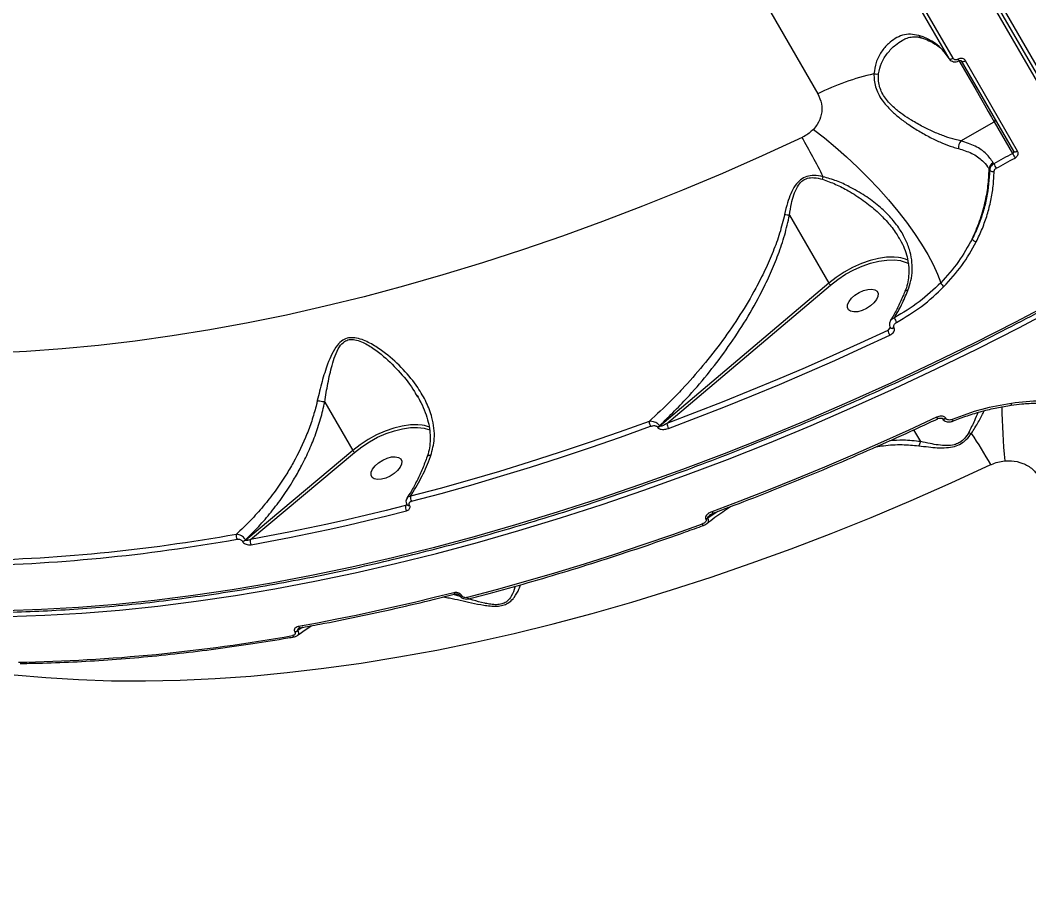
# Model space of a CAD drawing. Header units: millimetres. Extents: x -10881 to 8954, y -8695 to 5624.
# Drawn here: x 2408.6 to 2673.8, y -3115 to -2887.8 of the extents above; entities that cross this region are included whole.
import ezdxf

# ---------------------------------------------------------------- set-up
doc = ezdxf.new("R2010")
doc.units = ezdxf.units.MM
for name, color, linetype in [('DIKOM_ОБЪЕКТ', 7, 'Continuous'), ('DIKOM_РАЗМЕР_ЗОНА', 7, 'Continuous'), ('DIKOM_РАЗМЕР_ОБЪЕКТА', 7, 'Continuous')]:
    doc.layers.add(name, color=color, linetype=linetype)
doc.styles.add('style1', font='arial.ttf', dxfattribs={"width": 0.8})
doc.dimstyles.new('1-50', dxfattribs={"dimtxt": 300, "dimasz": 200, "dimexe": 100, "dimexo": 0, "dimgap": 100, "dimtad": 1, "dimtxsty": 'style1', "dimcen": 200, "dimclrd": 7, "dimclre": 7, "dimclrt": 7, "dimadec": 1, "dimazin": 2, "dimtfac": 1, "dimtmove": 0, "dimatfit": 2, "dimfxl": 0, "dimlwd": 25, "dimlwe": 18, "dimarcsym": 0})

# ---------------------------------------------------------------- blocks, each defined once
blk = doc.blocks.new('*D10')
at = {"layer": 'Defpoints', "color": 0, "transparency": 16777216}
for p in [(-7152.73, 2730.8), (7385.22, 911.28), (7385.22, -7693.77)]:
    blk.add_point(p, dxfattribs=at)
at = {"layer": 'DIKOM_РАЗМЕР_ОБЪЕКТА', "color": 7, "lineweight": 18, "transparency": 16777216}
for p, q in [((-7152.73, 2730.8), (-7152.73, -7793.77)), ((7385.22, 911.28), (7385.22, -7793.77))]:
    blk.add_line(p, q, dxfattribs=at)
at = {"layer": 'DIKOM_РАЗМЕР_ОБЪЕКТА', "color": 7, "lineweight": 25, "transparency": 16777216}
blk.add_line((-6952.73, -7693.77), (7185.22, -7693.77), dxfattribs=at)
at = {"layer": 'DIKOM_РАЗМЕР_ОБЪЕКТА', "color": 7, "transparency": 16777216}
for points in [[(-6952.73, -7660.43), (-6952.73, -7727.1), (-7152.73, -7693.77)], [(7185.22, -7660.43), (7185.22, -7727.1), (7385.22, -7693.77)]]:
    blk.add_solid(points, dxfattribs=at)
at = {"layer": 'DIKOM_РАЗМЕР_ОБЪЕКТА', "color": 7, "transparency": 16777216, "insert": (116.24, -7440.59), "char_height": 300, "attachment_point": 5, "style": 'style1'}
blk.add_mtext('14500', dxfattribs=at)
blk = doc.blocks.new('*D12')
at = {"layer": 'Defpoints', "color": 0, "transparency": 16777216}
for p in [(-9113.32, 3014.05), (8954.2, 2756.48), (8954.2, -8594.51)]:
    blk.add_point(p, dxfattribs=at)
at = {"layer": 'DIKOM_РАЗМЕР_ЗОНА', "color": 7, "lineweight": 18, "transparency": 16777216}
for p, q in [((-9113.32, 3014.05), (-9113.32, -8694.51)), ((8954.2, 2756.48), (8954.2, -8694.51))]:
    blk.add_line(p, q, dxfattribs=at)
at = {"layer": 'DIKOM_РАЗМЕР_ЗОНА', "color": 7, "lineweight": 25, "transparency": 16777216}
blk.add_line((-8913.32, -8594.51), (8754.2, -8594.51), dxfattribs=at)
at = {"layer": 'DIKOM_РАЗМЕР_ЗОНА', "color": 7, "transparency": 16777216}
for points in [[(-8913.32, -8561.18), (-8913.32, -8627.85), (-9113.32, -8594.51)], [(8754.2, -8561.18), (8754.2, -8627.85), (8954.2, -8594.51)]]:
    blk.add_solid(points, dxfattribs=at)
at = {"layer": 'DIKOM_РАЗМЕР_ЗОНА', "color": 7, "transparency": 16777216, "insert": (-79.56, -8341.34), "char_height": 300, "attachment_point": 5, "style": 'style1'}
blk.add_mtext('18000', dxfattribs=at)

msp = doc.modelspace()

# ---------------------------------------------------------------- linework, layer by layer
at = {"layer": 'DIKOM_ОБЪЕКТ', "color": 7, "linetype": 'Continuous', "lineweight": 15}
for p, q in [((2494.937, -2590.467), (2702.387, -2949.746)), ((2702.998, -2948.798), (2495.548, -2589.52)), ((2704.123, -2948.743), (2496.673, -2589.465)), ((2468.337, -2647.385), (2618.353, -2907.194)), ((2617.242, -2836.277), (2652.817, -2897.889)), ((2653.905, -2897.855), (2618.33, -2836.243)), ((2656.078, -2898.537), (2669.794, -2922.291)), ((2670.887, -2922.254), (2657.172, -2898.5)), ((2655.999, -2919.599), (2664.748, -2914.549)), ((2664.748, -2914.549), (2669.561, -2922.887)), ((2664.635, -2925.581), (2664.481, -2925.315)), ((2663.406, -2927.02), (2663.548, -2927.266)), ((2610.889, -2939.091), (2621.224, -2956.991)), ((2621.224, -2956.991), (2576.78, -2994.591)), ((2578.685, -2993.883), (2621.703, -2957.49)), ((2637.368, -2968.576), (2636.75, -2969.423)), ((2638.413, -2968.741), (2638.372, -2968.672)), ((2512.878, -2986.614), (2513.087, -2986.99)), ((2488.666, -2988.261), (2496.021, -3000.999)), ((2576.169, -2994.827), (2576.221, -2994.917)), ((2576.78, -2994.591), (2576.728, -2994.501)), ((2651.05, -2992.545), (2651.077, -2992.591)), ((2652.061, -2992.61), (2652.023, -2992.545)), ((2653.97, -2993.255), (2653.967, -2993.256)), ((2645.414, -2998.676), (2643.615, -2995.56)), ((2496.021, -3000.999), (2467.88, -3024.568)), ((2469.161, -3024.396), (2496.497, -3001.5)), ((2510.234, -3015.121), (2509.949, -3015.509)), ((2510.276, -3015.249), (2510.29, -3015.273)), ((2510.29, -3015.273), (2510.302, -3015.293)), ((2510.971, -3015.403), (2510.957, -3015.379)), ((2589.415, -3018.747), (2591.006, -3017.419)), ((2589.467, -3018.837), (2589.415, -3018.747)), ((2592.024, -3017.037), (2589.467, -3018.837)), ((2590.851, -3017.477), (2590.846, -3017.479)), ((2588.862, -3019.066), (2588.914, -3019.157)), ((2467.023, -3024.883), (2467.068, -3024.96)), ((2467.88, -3024.568), (2467.836, -3024.492)), ((2524.287, -3039.39), (2522.523, -3038.88)), ((2524.005, -3039.027), (2524.02, -3039.052)), ((2524.7, -3039.182), (2524.686, -3039.157)), ((2481.596, -3048.322), (2482.457, -3047.601)), ((2482.928, -3047.514), (2481.64, -3048.399)), ((2480.783, -3048.714), (2480.828, -3048.791)), ((2481.64, -3048.399), (2481.596, -3048.322))]:
    msp.add_line(p, q, dxfattribs=at)
at = {"layer": 'DIKOM_ОБЪЕКТ', "color": 7, "linetype": 'Continuous', "lineweight": 15, "flags": 128}
for points in [[(2652.817, -2897.889), (2652.882, -2897.965), (2652.976, -2898.019), (2653.096, -2898.051), (2653.237, -2898.059), (2653.395, -2898.042), (2653.563, -2898.001), (2653.735, -2897.938), (2653.905, -2897.855)], [(2655.474, -2898.484), (2656.305, -2899.924), (2657.533, -2902.05), (2658.764, -2904.183), (2659.971, -2906.273), (2661.126, -2908.274), (2662.204, -2910.142), (2663.182, -2911.835), (2664.036, -2913.315), (2664.748, -2914.549)], [(2656.078, -2898.537), (2656.143, -2898.613), (2656.238, -2898.667), (2656.358, -2898.699), (2656.5, -2898.706), (2656.659, -2898.689), (2656.827, -2898.648), (2657, -2898.584), (2657.172, -2898.5)], [(2617.181, -2916.569), (2620.089, -2918.794), (2623.018, -2921.201), (2625.937, -2923.766), (2628.818, -2926.464), (2631.632, -2929.269), (2634.352, -2932.152), (2636.951, -2935.086), (2639.403, -2938.042), (2641.684, -2940.989), (2643.772, -2943.9), (2645.646, -2946.745), (2647.286, -2949.496), (2648.678, -2952.126), (2649.808, -2954.61), (2650.664, -2956.922)], [(2614.203, -2918.696), (2603.741, -2923.51), (2593.248, -2928.134), (2582.734, -2932.565), (2572.209, -2936.798), (2561.683, -2940.828), (2551.165, -2944.653), (2540.665, -2948.268), (2530.193, -2951.67), (2519.759, -2954.857), (2509.372, -2957.825), (2499.043, -2960.571), (2488.78, -2963.093), (2478.593, -2965.389), (2468.492, -2967.456), (2458.486, -2969.292), (2448.584, -2970.896), (2438.796, -2972.266), (2429.131, -2973.402), (2419.597, -2974.301), (2410.204, -2974.963), (2400.961, -2975.388)], [(2669.561, -2922.887), (2668.946, -2923.226), (2668.331, -2923.564), (2667.716, -2923.902), (2667.1, -2924.239), (2666.484, -2924.575), (2665.868, -2924.911), (2665.252, -2925.247), (2664.635, -2925.581)], [(2669.794, -2922.291), (2669.859, -2922.367), (2669.953, -2922.421), (2670.074, -2922.453), (2670.216, -2922.46), (2670.374, -2922.443), (2670.543, -2922.401), (2670.716, -2922.338), (2670.887, -2922.254)], [(2665.276, -2926.795), (2665.894, -2926.459), (2666.512, -2926.123), (2667.13, -2925.787), (2667.747, -2925.449), (2668.364, -2925.111), (2668.981, -2924.773), (2669.598, -2924.434), (2670.214, -2924.095)], [(2639.597, -2950.276), (2638.431, -2950.166), (2636.451, -2950.21), (2634.319, -2950.514), (2632.083, -2951.07), (2629.798, -2951.866), (2627.516, -2952.882), (2625.292, -2954.094), (2623.178, -2955.475), (2621.224, -2956.991)], [(2621.703, -2957.49), (2623.597, -2956.02), (2625.647, -2954.681), (2627.804, -2953.505), (2630.017, -2952.52), (2632.233, -2951.748), (2634.401, -2951.209), (2636.469, -2950.915), (2638.388, -2950.872), (2640.114, -2951.082), (2640.306, -2951.125)], [(2640.306, -2951.125), (2641.604, -2951.54), (2642.281, -2951.877)], [(2633.125, -2962.192), (2632.218, -2962.999), (2631.145, -2963.691), (2629.994, -2964.212), (2628.857, -2964.519), (2627.826, -2964.589), (2626.986, -2964.414), (2626.404, -2964.01), (2626.127, -2963.409), (2626.179, -2962.659), (2626.553, -2961.822), (2627.221, -2960.966), (2628.129, -2960.159), (2629.202, -2959.467), (2630.353, -2958.946), (2631.49, -2958.639), (2632.521, -2958.57), (2633.361, -2958.744), (2633.943, -2959.148), (2634.219, -2959.75), (2634.168, -2960.499), (2633.793, -2961.336), (2633.125, -2962.192)], [(2641.286, -2959.167), (2641.284, -2959.172), (2641.278, -2959.186)], [(2681.091, -2961.586), (2670.329, -2967.256), (2659.505, -2972.754), (2648.626, -2978.073), (2637.702, -2983.211), (2626.742, -2988.162), (2615.756, -2992.923), (2604.752, -2997.489), (2593.74, -3001.857), (2582.729, -3006.023), (2571.728, -3009.982), (2560.748, -3013.734), (2549.796, -3017.272), (2538.883, -3020.596), (2528.016, -3023.702), (2517.207, -3026.588), (2506.463, -3029.25), (2495.793, -3031.688), (2485.208, -3033.898), (2474.714, -3035.879), (2464.323, -3037.629), (2454.041, -3039.147), (2443.878, -3040.431), (2433.843, -3041.481), (2423.943, -3042.296), (2414.188, -3042.874), (2404.585, -3043.216)], [(2405.442, -3044.7), (2415.045, -3044.359), (2424.801, -3043.78), (2434.7, -3042.966), (2444.736, -3041.916), (2454.898, -3040.632), (2465.18, -3039.114), (2475.572, -3037.363), (2486.065, -3035.382), (2496.65, -3033.172), (2507.32, -3030.735), (2518.064, -3028.072), (2528.874, -3025.187), (2539.74, -3022.081), (2550.653, -3018.757), (2561.605, -3015.218), (2572.586, -3011.467), (2583.586, -3007.507), (2594.597, -3003.342), (2605.609, -2998.974), (2616.613, -2994.408), (2627.599, -2989.647), (2638.559, -2984.696), (2649.483, -2979.558), (2660.362, -2974.238), (2671.187, -2968.741), (2681.948, -2963.071)], [(2636.75, -2969.423), (2629.526, -2972.775), (2622.287, -2976.045), (2615.035, -2979.233), (2607.774, -2982.336), (2600.505, -2985.353), (2593.233, -2988.285), (2585.959, -2991.128), (2578.685, -2993.883)], [(2579.09, -2995.205), (2586.38, -2992.443), (2593.672, -2989.593), (2600.962, -2986.655), (2608.247, -2983.63), (2615.526, -2980.519), (2622.795, -2977.324), (2630.051, -2974.046), (2637.293, -2970.686)], [(2637.389, -2968.655), (2637.491, -2968.755), (2637.657, -2968.813), (2637.871, -2968.818), (2638.116, -2968.77), (2638.372, -2968.672)], [(2637.424, -2968.714), (2637.426, -2968.719), (2637.531, -2968.825), (2637.698, -2968.883), (2637.912, -2968.888), (2638.157, -2968.839), (2638.413, -2968.741)], [(2649.605, -2992.268), (2642.248, -2995.68), (2634.875, -2999.007), (2627.49, -3002.248), (2620.094, -3005.402), (2612.692, -3008.467), (2605.286, -3011.443), (2597.878, -3014.328), (2590.472, -3017.122)], [(2514.273, -2994.346), (2513.155, -2994.243), (2511.187, -2994.285), (2509.066, -2994.584), (2506.843, -2995.133), (2504.569, -2995.92), (2502.297, -2996.926), (2500.081, -2998.127), (2497.973, -2999.495), (2496.021, -3000.999)], [(2573.98, -2993.361), (2566.079, -2996.206), (2558.189, -2998.943), (2550.311, -3001.572), (2542.449, -3004.09), (2534.607, -3006.497), (2526.789, -3008.791), (2518.997, -3010.973), (2511.235, -3013.04)], [(2511.493, -3014.364), (2519.272, -3012.292), (2527.081, -3010.106), (2534.917, -3007.806), (2542.776, -3005.394), (2550.655, -3002.87), (2558.551, -3000.236), (2566.459, -2997.493), (2574.377, -2994.641)], [(2516.231, -2994.838), (2514.925, -2994.46), (2514.273, -2994.346)], [(2651.039, -2992.526), (2651.14, -2992.627), (2651.306, -2992.686), (2651.521, -2992.692), (2651.767, -2992.643), (2652.023, -2992.545)], [(2651.077, -2992.592), (2651.178, -2992.692), (2651.344, -2992.751), (2651.558, -2992.756), (2651.804, -2992.708), (2652.061, -2992.61)], [(2496.497, -3001.5), (2498.39, -3000.042), (2500.434, -2998.715), (2502.583, -2997.55), (2504.786, -2996.575), (2506.991, -2995.812), (2509.147, -2995.28), (2511.203, -2994.99), (2513.112, -2994.949), (2514.828, -2995.159), (2515.071, -2995.213)], [(2515.071, -2995.213), (2516.312, -2995.614), (2516.354, -2995.631)], [(2507.841, -3006.269), (2506.934, -3007.076), (2505.861, -3007.768), (2504.709, -3008.288), (2503.572, -3008.596), (2502.542, -3008.665), (2501.702, -3008.49), (2501.12, -3008.086), (2500.843, -3007.485), (2500.894, -3006.736), (2501.269, -3005.899), (2501.937, -3005.042), (2502.844, -3004.235), (2503.917, -3003.543), (2505.069, -3003.023), (2506.206, -3002.715), (2507.236, -3002.646), (2508.076, -3002.821), (2508.658, -3003.225), (2508.935, -3003.826), (2508.884, -3004.575), (2508.509, -3005.412), (2507.841, -3006.269)], [(2406.955, -3059.975), (2415.326, -3060.74), (2423.888, -3061.267), (2432.632, -3061.557), (2441.552, -3061.608), (2450.637, -3061.422), (2459.881, -3060.997), (2469.274, -3060.335), (2478.807, -3059.435), (2488.473, -3058.3), (2498.261, -3056.93), (2508.162, -3055.326), (2518.168, -3053.49), (2528.269, -3051.423), (2538.456, -3049.127), (2548.719, -3046.605), (2559.049, -3043.859), (2569.436, -3040.891), (2579.87, -3037.704), (2590.342, -3034.302), (2600.841, -3030.686), (2611.359, -3026.862), (2621.886, -3022.831), (2632.411, -3018.599), (2642.925, -3014.168), (2653.418, -3009.544), (2663.88, -3004.729)], [(2509.949, -3015.509), (2504.786, -3016.803), (2499.639, -3018.045), (2494.51, -3019.235), (2489.4, -3020.372), (2484.308, -3021.457), (2479.237, -3022.49), (2474.188, -3023.469), (2469.161, -3024.396)], [(2469.304, -3025.79), (2474.343, -3024.862), (2479.404, -3023.88), (2484.487, -3022.845), (2489.591, -3021.757), (2494.714, -3020.617), (2499.855, -3019.424), (2505.014, -3018.179), (2510.189, -3016.882)], [(2590.846, -3017.479), (2590.84, -3017.481), (2590.783, -3017.476), (2590.714, -3017.436), (2590.638, -3017.361), (2590.556, -3017.255), (2590.472, -3017.122)], [(2587.911, -3020.368), (2580.131, -3023.156), (2572.36, -3025.84), (2564.601, -3028.419), (2556.859, -3030.891), (2549.137, -3033.255), (2541.437, -3035.51), (2533.763, -3037.656), (2526.118, -3039.691)], [(2588.29, -3020.723), (2588.271, -3020.728), (2588.213, -3020.717), (2588.145, -3020.673), (2588.07, -3020.599), (2587.992, -3020.495), (2587.911, -3020.368)], [(2522.619, -3038.409), (2517.444, -3039.706), (2512.285, -3040.951), (2507.144, -3042.144), (2502.021, -3043.284), (2496.917, -3044.372), (2491.834, -3045.407), (2486.773, -3046.389), (2481.734, -3047.317)], [(2526.552, -3040.03), (2526.537, -3040.033), (2526.458, -3040.028), (2526.374, -3039.99), (2526.287, -3039.919), (2526.2, -3039.818), (2526.118, -3039.691)]]:
    msp.add_lwpolyline(points, dxfattribs=at)
at = {"layer": 'DIKOM_ОБЪЕКТ', "color": 7, "linetype": 'Continuous', "lineweight": 15}
for centre, radius, start, end in [((2641.529, -2904.56), 13.12, 32.06427, 75.13688), ((2646.05, -2891.252), 1.314, 208.45684, 251.6991), ((2657.471, -2896.981), 2.526, 206.63446, 217.65974), ((2648.176, -2967.772), 67.521, 102.88547, 116.21105), ((2633.66, -2899.066), 2.935, 259.37116, 282.84216), ((2664.539, -2914.124), 0.473, 296.20231, 20.53403), ((2416.816, -3032.175), 227.683, 26.94679, 29.895), ((2657.84, -2921.333), 2.528, 136.70716, 186.18714), ((2689.994, -2912.618), 22.868, 206.68503, 210.12397), ((2665.459, -2927.123), 2.056, 118.40703, 177.14034), ((2679.929, -2918.279), 16.948, 205.52451, 210.16572), ((2664.473, -2926.35), 1.302, 224.69929, 281.12931), ((2586.664, -2920.316), 34.233, 344.09936, 345.30864), ((2611.493, -2929.787), 9.324, 258.37703, 266.2858), ((2660.504, -2944.31), 1.894, 214.80729, 254.89802), ((2638.513, -2958.538), 8.333, 65.06348, 82.52323), ((2622.431, -2956.311), 1.385, 209.37654, 238.28775), ((2653.073, -2955.691), 2.706, 207.06698, 235.29583), ((2641.899, -2959.683), 0.801, 78.176, 139.84151), ((2643.008, -2964.599), 4.771, 198.62995, 214.68288), ((2642.012, -2967.91), 5.475, 196.03793, 210.46614), ((2843.452, -2987.152), 176.723, 180.746, 185.38291), ((2668.371, -2988.833), 0.915, 342.74719, 13.75203), ((2650.247, -2992.066), 0.673, 197.49975, 240.60495), ((2576.94, -2993.145), 2.969, 184.17681, 210.27079), ((2575.507, -2993.049), 1.897, 290.40409, 310.04598), ((2575.559, -2993.139), 1.897, 290.40409, 310.04598), ((2581.613, -2993.71), 2.933, 183.37637, 210.63561), ((2654.57, -2992.59), 0.898, 196.72412, 227.87481), ((2659.223, -2993.778), 2.769, 244.5607, 260.35454), ((2552.404, -3068.453), 128.404, 29.75365, 34.07693), ((2497.25, -3000.307), 1.41, 209.37345, 237.75755), ((2513.3, -3013.325), 2.084, 172.15454, 209.91237), ((2511.917, -3015.872), 2.002, 169.54049, 210.30003), ((2510.707, -3014.837), 0.596, 223.72982, 294.75902), ((2510.72, -3014.844), 0.613, 227.0354, 294.1767), ((2588.203, -3017.286), 1.898, 290.3249, 309.6936), ((2588.255, -3017.377), 1.898, 290.3249, 309.6936), ((2385.661, -2576.449), 453.628, 270.98716, 280.12976), ((2467.127, -3023.491), 1.752, 163.90324, 209.39148), ((2385.641, -2576.807), 454.631, 270.98716, 280.12976), ((2466.668, -3023.109), 1.809, 281.31011, 310.17765), ((2466.713, -3023.186), 1.809, 281.31011, 310.17765), ((2470.801, -3024.932), 1.726, 161.88682, 209.80935), ((2523.1, -3038.239), 0.511, 199.51567, 264.88659), ((2524.437, -3038.621), 0.591, 222.70713, 294.93726), ((2524.451, -3038.64), 0.597, 223.8431, 294.73921), ((2482.219, -3047.13), 0.52, 201.12826, 267.47776), ((2400.265, -2602.134), 454.631, 270.98716, 280.12976), ((2480.715, -3049.484), 0.527, 201.67441, 267.16019), ((2480.428, -3046.94), 1.809, 281.31011, 310.17765), ((2480.473, -3047.017), 1.809, 281.31011, 310.17765)]:
    msp.add_arc(centre, radius, start, end, dxfattribs=at)
for points, knots in [([(2644.894, -2891.879), (2644.16, -2891.717), (2642.689, -2891.394), (2640.605, -2891.737), (2638.654, -2892.598), (2636.745, -2894.05), (2634.987, -2896.137), (2633.535, -2898.813), (2633.254, -2900.929), (2633.118, -2901.951)], [0, 0, 0, 0, 0.1316586, 0.2634888, 0.3951402, 0.5268756, 0.688298, 0.8495356, 1, 1, 1, 1]), ([(2634.312, -2901.928), (2634.525, -2900.97), (2634.97, -2898.972), (2636.653, -2896.451), (2638.528, -2894.442), (2639.928, -2893.547), (2640.531, -2893.161)], [0, 0, 0, 0, 0.2469047, 0.5153077, 0.7910871, 1, 1, 1, 1]), ([(2640.496, -2893.196), (2640.842, -2893.002), (2641.627, -2892.562), (2642.877, -2892.235), (2644.189, -2892.199), (2645.108, -2892.306), (2645.59, -2892.495), (2645.645, -2892.516)], [0, 0, 0, 0, 0.2116211, 0.4805422, 0.7474579, 0.9712406, 1, 1, 1, 1]), ([(2645.642, -2892.502), (2645.983, -2892.615), (2646.98, -2892.947), (2648.457, -2893.627), (2649.987, -2894.588), (2651.275, -2895.712), (2652.125, -2896.736), (2652.528, -2897.398), (2652.647, -2897.595)], [0, 0, 0, 0, 0.1033916, 0.3019146, 0.5017436, 0.7047589, 0.9124738, 1, 1, 1, 1]), ([(2652.833, -2897.878), (2652.936, -2898.036), (2653.158, -2898.378), (2653.729, -2898.701), (2654.408, -2898.827), (2655.028, -2898.758), (2655.346, -2898.564), (2655.456, -2898.497)], [0, 0, 0, 0, 0.1884982, 0.4094854, 0.636433, 0.8744088, 1, 1, 1, 1]), ([(2655.212, -2898.114), (2655.109, -2898.16), (2654.902, -2898.252), (2654.565, -2898.269), (2654.257, -2898.19), (2654.031, -2898.039), (2653.941, -2897.907), (2653.905, -2897.855)], [0, 0, 0, 0, 0.2151387, 0.4301737, 0.6449794, 0.8594762, 1, 1, 1, 1]), ([(2657.172, -2898.5), (2657.118, -2898.422), (2656.983, -2898.224), (2656.644, -2897.998), (2656.183, -2897.88), (2655.678, -2897.906), (2655.368, -2898.044), (2655.212, -2898.114)], [0, 0, 0, 0, 0.14062014, 0.3550994, 0.56986808, 0.78488261, 1, 1, 1, 1]), ([(2655.473, -2898.526), (2655.481, -2898.521), (2655.535, -2898.486), (2655.654, -2898.448), (2655.809, -2898.427), (2655.942, -2898.445), (2656.034, -2898.487), (2656.068, -2898.516), (2656.074, -2898.534), (2656.075, -2898.538)], [0, 0, 0, 0, 0.0253311, 0.1804944, 0.3335226, 0.4978807, 0.6811404, 0.9128201, 1, 1, 1, 1]), ([(2633.118, -2901.951), (2633.121, -2902.494), (2633.125, -2903.592), (2633.484, -2905.33), (2634.17, -2907.104), (2635.469, -2909.291), (2637.439, -2911.501), (2639.906, -2913.615), (2642.453, -2915.47), (2645.295, -2917.258), (2648.287, -2918.888), (2651.173, -2920.228), (2653.52, -2921.12), (2654.83, -2921.473), (2655.326, -2921.606)], [0, 0, 0, 0, 0.0603688, 0.1220455, 0.1825855, 0.245203, 0.3548646, 0.4358129, 0.5191047, 0.6213418, 0.7266004, 0.8297211, 0.9355795, 1, 1, 1, 1]), ([(2655.999, -2919.599), (2655.5, -2919.493), (2654.198, -2919.217), (2651.85, -2918.469), (2648.999, -2917.332), (2646.003, -2915.904), (2643.213, -2914.349), (2640.672, -2912.686), (2638.257, -2910.805), (2636.368, -2908.827), (2635.172, -2906.889), (2634.737, -2905.791), (2634.421, -2904.658), (2634.224, -2903.486), (2634.282, -2902.452), (2634.312, -2901.928)], [0, 0, 0, 0, 0.0653899, 0.1703679, 0.2779426, 0.3818114, 0.4884116, 0.5695635, 0.6527955, 0.7604191, 0.8151631, 0.8718852, 0.8800454, 0.9391998, 1, 1, 1, 1]), ([(2618.353, -2907.194), (2618.743, -2908.063), (2619.515, -2909.784), (2619.411, -2912.637), (2618.532, -2914.963), (2617.536, -2916.147), (2617.181, -2916.569)], [0, 0, 0, 0, 0.2885643, 0.5716288, 0.8470383, 1, 1, 1, 1]), ([(2617.181, -2916.569), (2616.433, -2917.235), (2615.607, -2917.97), (2614.507, -2918.549), (2614.307, -2918.646), (2614.203, -2918.696)], [0, 0, 0, 0, 0.82175691, 0.90786643, 1, 1, 1, 1]), ([(2664.481, -2925.315), (2663.916, -2924.511), (2662.723, -2922.813), (2659.897, -2920.833), (2657.311, -2920.015), (2655.999, -2919.599)], [0, 0, 0, 0, 0.3069734, 0.648469, 1, 1, 1, 1]), ([(2655.326, -2921.606), (2656.545, -2921.981), (2659.018, -2922.742), (2661.453, -2924.487), (2662.791, -2926.013), (2663.276, -2926.808), (2663.406, -2927.02)], [0, 0, 0, 0, 0.3414972, 0.6929958, 0.9180121, 1, 1, 1, 1]), ([(2669.794, -2922.291), (2669.813, -2922.335), (2669.851, -2922.423), (2669.839, -2922.574), (2669.774, -2922.715), (2669.674, -2922.823), (2669.593, -2922.869), (2669.561, -2922.887)], [0, 0, 0, 0, 0.2139775, 0.4281717, 0.6427849, 0.8579017, 1, 1, 1, 1]), ([(2670.214, -2924.095), (2670.308, -2924.035), (2670.545, -2923.887), (2670.838, -2923.549), (2671.026, -2923.112), (2671.06, -2922.653), (2670.945, -2922.387), (2670.887, -2922.254)], [0, 0, 0, 0, 0.1418471, 0.3567284, 0.5713333, 0.7857186, 1, 1, 1, 1]), ([(2664.635, -2925.581), (2664.584, -2925.612), (2664.339, -2925.756), (2663.963, -2926.102), (2663.62, -2926.664), (2663.572, -2927.065), (2663.548, -2927.266)], [0, 0, 0, 0, 0.0818929, 0.3880463, 0.6939649, 1, 1, 1, 1]), ([(2658.949, -2945.391), (2659.637, -2943.841), (2661.023, -2940.722), (2662.353, -2936.042), (2663.204, -2931.452), (2663.338, -2928.502), (2663.406, -2927.02)], [0, 0, 0, 0, 0.2598499, 0.5228404, 0.7602266, 1, 1, 1, 1]), ([(2663.548, -2927.266), (2663.381, -2929.699), (2663.129, -2933.381), (2661.858, -2938.271), (2660.61, -2941.904), (2659.497, -2944.241), (2658.949, -2945.391)], [0, 0, 0, 0, 0.3951692, 0.5979227, 0.8021689, 1, 1, 1, 1]), ([(2660.01, -2946.138), (2660.57, -2944.964), (2661.688, -2942.619), (2662.957, -2938.98), (2663.913, -2935.26), (2664.547, -2931.46), (2664.665, -2928.908), (2664.725, -2927.628)], [0, 0, 0, 0, 0.1978344, 0.3948167, 0.593168, 0.7958375, 1, 1, 1, 1]), ([(2664.725, -2927.628), (2664.737, -2927.528), (2664.763, -2927.329), (2664.937, -2927.051), (2665.127, -2926.881), (2665.25, -2926.81), (2665.276, -2926.795)], [0, 0, 0, 0, 0.3056925, 0.6116133, 0.9180226, 1, 1, 1, 1]), ([(2619.779, -2928.998), (2618.956, -2928.85), (2617.523, -2928.593), (2615.429, -2928.859), (2613.679, -2929.77), (2612.264, -2931.387), (2611.193, -2933.478), (2610.288, -2936.033), (2609.854, -2937.892), (2609.614, -2938.92)], [0, 0, 0, 0, 0.1491214, 0.259638, 0.3716709, 0.4987894, 0.6508245, 0.8069667, 1, 1, 1, 1]), ([(2610.889, -2939.091), (2611.046, -2938.079), (2611.324, -2936.284), (2611.987, -2933.779), (2612.815, -2931.745), (2613.952, -2930.253), (2614.992, -2929.633), (2616.045, -2929.287), (2617.535, -2929.17), (2618.832, -2929.501), (2619.588, -2929.695)], [0, 0, 0, 0, 0.2010652, 0.3566018, 0.5148984, 0.6384673, 0.7217527, 0.7449361, 0.8512565, 1, 1, 1, 1]), ([(2619.588, -2929.695), (2620.748, -2930.107), (2623.086, -2930.938), (2626.664, -2932.834), (2630.362, -2935.195), (2633.814, -2937.959), (2636.711, -2940.904), (2638.657, -2943.301), (2639.512, -2944.843), (2639.759, -2945.287)], [0, 0, 0, 0, 0.1397531, 0.2817908, 0.4578681, 0.6372717, 0.7865157, 0.9385101, 1, 1, 1, 1]), ([(2642.063, -2958.899), (2642.356, -2958.044), (2642.951, -2956.31), (2643.253, -2953.602), (2643.117, -2950.851), (2642.486, -2948.029), (2641.344, -2945.186), (2639.618, -2942.276), (2637.321, -2939.427), (2634.346, -2936.593), (2630.777, -2933.929), (2627, -2931.747), (2623.319, -2930.036), (2620.964, -2929.346), (2619.779, -2928.998)], [0, 0, 0, 0, 0.0667256, 0.1352494, 0.2049105, 0.276176, 0.3547312, 0.4350094, 0.5258167, 0.6185684, 0.724745, 0.8332655, 0.9160271, 1, 1, 1, 1]), ([(2609.614, -2938.92), (2609.211, -2940.561), (2608.4, -2943.863), (2606.606, -2948.755), (2604.489, -2953.602), (2601.634, -2959.198), (2597.942, -2965.429), (2593.291, -2972.206), (2588.205, -2978.725), (2583.632, -2983.905), (2578.907, -2988.823), (2575.938, -2991.557), (2573.98, -2993.361)], [0, 0, 0, 0, 0.077204, 0.1552632, 0.2352624, 0.3156957, 0.4381019, 0.5613734, 0.6869532, 0.8131986, 0.8767617, 1, 1, 1, 1]), ([(2576.728, -2994.501), (2579.384, -2991.898), (2583.965, -2987.407), (2589.924, -2980.346), (2594.924, -2973.706), (2599.555, -2966.663), (2603.206, -2960.163), (2605.97, -2954.409), (2607.997, -2949.456), (2609.739, -2944.349), (2610.506, -2940.843), (2610.889, -2939.091)], [0, 0, 0, 0, 0.1721625, 0.2969452, 0.4217212, 0.5495767, 0.6773929, 0.7569487, 0.8364853, 0.9182743, 1, 1, 1, 1]), ([(2639.79, -2945.276), (2639.861, -2945.387), (2640.391, -2946.207), (2641.099, -2947.813), (2641.861, -2950.05), (2642.256, -2952.289), (2642.338, -2954.495), (2642.058, -2956.641), (2641.692, -2958.207), (2641.321, -2959.026), (2641.252, -2959.177)], [0, 0, 0, 0, 0.0263452, 0.194959, 0.3581201, 0.5164995, 0.6713009, 0.8209515, 0.9668927, 1, 1, 1, 1]), ([(2658.949, -2945.391), (2657.821, -2947.42), (2655.54, -2951.526), (2652.301, -2955.109), (2650.664, -2956.922)], [0, 0, 0, 0, 0.4941653, 1, 1, 1, 1]), ([(2651.532, -2957.915), (2653.171, -2956.108), (2656.486, -2952.452), (2658.826, -2948.259), (2660.01, -2946.138)], [0, 0, 0, 0, 0.4941711, 1, 1, 1, 1]), ([(2264.811, -3008.534), (2265.307, -3008.907), (2267.488, -3010.545), (2271.603, -3013.261), (2277.158, -3016.674), (2282.97, -3019.881), (2289.013, -3022.897), (2295.289, -3025.715), (2301.789, -3028.335), (2308.511, -3030.754), (2315.449, -3032.97), (2322.597, -3034.981), (2329.951, -3036.787), (2337.503, -3038.385), (2345.25, -3039.774), (2353.184, -3040.954), (2361.3, -3041.923), (2369.592, -3042.682), (2378.053, -3043.228), (2386.677, -3043.563), (2395.458, -3043.685), (2404.388, -3043.596), (2413.462, -3043.294), (2422.671, -3042.78), (2432.01, -3042.055), (2441.472, -3041.119), (2451.048, -3039.972), (2460.733, -3038.617), (2470.518, -3037.054), (2480.397, -3035.283), (2490.362, -3033.307), (2500.406, -3031.127), (2510.52, -3028.745), (2520.698, -3026.162), (2530.932, -3023.38), (2541.214, -3020.402), (2551.536, -3017.229), (2561.891, -3013.865), (2572.27, -3010.311), (2582.667, -3006.571), (2593.074, -3002.647), (2603.481, -2998.542), (2613.883, -2994.259), (2624.27, -2989.801), (2634.635, -2985.173), (2644.971, -2980.377), (2655.269, -2975.416), (2665.522, -2970.295), (2675.723, -2965.018), (2685.861, -2959.587), (2694.83, -2954.627), (2700.396, -2951.443), (2702.631, -2950.165)], [0, 0, 0, 0, 0.0060077, 0.0263958, 0.0467899, 0.0671898, 0.087595, 0.1080051, 0.1284196, 0.1488379, 0.1692595, 0.1896838, 0.2101103, 0.2305385, 0.2509682, 0.2713988, 0.2918301, 0.3122618, 0.3326937, 0.3531256, 0.3735573, 0.3939887, 0.4144197, 0.4348503, 0.4552804, 0.47571, 0.496139, 0.5165675, 0.5369955, 0.5574228, 0.5778497, 0.598276, 0.6187018, 0.6391271, 0.659552, 0.6799764, 0.7004004, 0.720824, 0.7412473, 0.7616702, 0.7820928, 0.8025151, 0.8229372, 0.843359, 0.8637806, 0.8842021, 0.9046234, 0.9250445, 0.9454656, 0.9658866, 0.9863075, 1, 1, 1, 1]), ([(2650.664, -2956.922), (2648.85, -2958.645), (2645.179, -2962.134), (2640.736, -2964.782), (2638.487, -2966.123)], [0, 0, 0, 0, 0.4938176, 1, 1, 1, 1]), ([(2641.233, -2959.14), (2641.064, -2959.585), (2640.482, -2961.113), (2639.303, -2963.534), (2638.204, -2965.646), (2637.539, -2966.66), (2637.449, -2966.796)], [0, 0, 0, 0, 0.1597073, 0.5495043, 0.9395793, 1, 1, 1, 1]), ([(2638.487, -2966.123), (2639.139, -2964.993), (2640.449, -2962.721), (2641.523, -2960.178), (2642.063, -2958.899)], [0, 0, 0, 0, 0.4974093, 1, 1, 1, 1]), ([(2639.085, -2967.314), (2641.329, -2965.979), (2645.872, -2963.278), (2649.63, -2959.717), (2651.532, -2957.915)], [0, 0, 0, 0, 0.4938716, 1, 1, 1, 1]), ([(2637.506, -2966.854), (2637.421, -2966.986), (2637.221, -2967.296), (2637.15, -2967.863), (2637.211, -2968.359), (2637.368, -2968.581), (2637.41, -2968.641)], [0, 0, 0, 0, 0.2459258, 0.5760495, 0.8862624, 1, 1, 1, 1]), ([(2638.487, -2966.123), (2638.264, -2966.212), (2637.846, -2966.379), (2637.612, -2966.69), (2637.502, -2966.836)], [0, 0, 0, 0, 0.53296047, 1, 1, 1, 1]), ([(2638.372, -2968.672), (2638.35, -2968.623), (2638.291, -2968.498), (2638.288, -2968.249), (2638.403, -2967.924), (2638.67, -2967.581), (2638.945, -2967.403), (2639.085, -2967.314)], [0, 0, 0, 0, 0.1010885, 0.2613491, 0.4607039, 0.7265488, 1, 1, 1, 1]), ([(2637.316, -2968.82), (2637.251, -2968.907), (2637.082, -2969.132), (2636.877, -2969.312), (2636.75, -2969.423)], [0, 0, 0, 0, 0.3854749, 1, 1, 1, 1]), ([(2637.293, -2970.686), (2637.512, -2970.563), (2637.927, -2970.329), (2638.337, -2969.852), (2638.525, -2969.4), (2638.54, -2969.024), (2638.451, -2968.827), (2638.413, -2968.741)], [0, 0, 0, 0, 0.279175, 0.5294196, 0.7216381, 0.8794287, 1, 1, 1, 1]), ([(2637.409, -2968.66), (2637.408, -2968.657), (2637.407, -2968.645), (2637.402, -2968.687), (2637.372, -2968.754), (2637.331, -2968.805), (2637.318, -2968.822)], [0, 0, 0, 0, 0.0755025, 0.4432547, 0.816613, 1, 1, 1, 1]), ([(2516.594, -3002.327), (2516.982, -3000.873), (2517.612, -2998.513), (2517.459, -2995.137), (2516.844, -2991.902), (2515.469, -2988.277), (2512.985, -2983.993), (2509.42, -2979.596), (2505.453, -2975.967), (2501.746, -2973.378), (2499.002, -2971.952), (2496.648, -2971.314), (2494.885, -2971.325), (2493.255, -2971.977), (2491.766, -2973.441), (2490.503, -2975.623), (2489.183, -2978.813), (2487.901, -2982.883), (2487.117, -2986.218), (2486.721, -2987.901)], [0, 0, 0, 0, 0.0742575, 0.1205067, 0.1678162, 0.2375794, 0.3094454, 0.4056706, 0.5047063, 0.5602499, 0.6168552, 0.6484773, 0.675388, 0.7024598, 0.7386873, 0.7871107, 0.8368189, 0.9176543, 1, 1, 1, 1]), ([(2488.666, -2988.261), (2488.932, -2986.616), (2489.469, -2983.302), (2490.377, -2979.264), (2491.378, -2976.048), (2492.358, -2973.878), (2493.618, -2972.394), (2495.075, -2971.764), (2496.692, -2971.815), (2498.859, -2972.545), (2501.413, -2974.071), (2504.875, -2976.759), (2508.619, -2980.542), (2511.508, -2984.092), (2512.683, -2986.254), (2512.878, -2986.614)], [0, 0, 0, 0, 0.11621, 0.2343029, 0.3025624, 0.3719539, 0.4204752, 0.455587, 0.4906767, 0.5332616, 0.6110527, 0.6910573, 0.8297348, 0.9717049, 1, 1, 1, 1]), ([(2512.947, -2986.577), (2513.3, -2987.174), (2514.144, -2988.599), (2515.133, -2990.941), (2515.898, -2993.415), (2516.337, -2995.782), (2516.463, -2998.046), (2516.232, -3000.281), (2515.942, -3001.798), (2515.636, -3002.531), (2515.615, -3002.58)], [0, 0, 0, 0, 0.1197972, 0.2857526, 0.4449481, 0.5793599, 0.720224, 0.857705, 0.9905578, 1, 1, 1, 1]), ([(2486.721, -2987.901), (2486.647, -2988.226), (2486.276, -2989.859), (2485.44, -2992.792), (2483.561, -2997.994), (2481.188, -3002.936), (2478.252, -3007.892), (2475.656, -3011.725), (2472.533, -3015.713), (2469.144, -3019.521), (2466.68, -3021.841), (2465.444, -3023.005)], [0, 0, 0, 0, 0.0242949, 0.1218861, 0.2202173, 0.4215155, 0.5118876, 0.6318247, 0.7525904, 0.8758755, 1, 1, 1, 1]), ([(2467.836, -3024.492), (2469.007, -3023.339), (2471.351, -3021.034), (2474.631, -3017.21), (2477.71, -3013.131), (2480.307, -3009.14), (2482.547, -3005.187), (2484.454, -3001.309), (2486.185, -2997.092), (2487.648, -2992.736), (2488.325, -2989.751), (2488.663, -2988.259)], [0, 0, 0, 0, 0.1183264, 0.236652, 0.3581433, 0.479627, 0.5712577, 0.6768288, 0.7823876, 0.8912056, 1, 1, 1, 1]), ([(2488.663, -2988.259), (2488.465, -2988.24), (2488.068, -2988.201), (2487.449, -2988.086), (2487.001, -2987.98), (2486.787, -2987.919), (2486.721, -2987.901)], [0, 0, 0, 0, 0.3252677, 0.6505354, 0.8925526, 1, 1, 1, 1]), ([(2488.663, -2988.259), (2488.664, -2988.259), (2488.664, -2988.259), (2488.665, -2988.26), (2488.665, -2988.26), (2488.666, -2988.261)], [0, 0, 0, 0, 0.2963091, 0.6893277, 1, 1, 1, 1]), ([(2669.259, -2988.615), (2666.635, -2989.074), (2661.321, -2990.003), (2656.268, -2991.892), (2653.71, -2992.848)], [0, 0, 0, 0, 0.4937617, 1, 1, 1, 1]), ([(2653.971, -2993.259), (2653.972, -2993.258), (2655.195, -2992.735), (2657.709, -2991.828), (2661.537, -2990.652), (2665.392, -2989.722), (2667.974, -2989.311), (2669.245, -2989.108)], [0, 0, 0, 0, 0.0002374, 0.2525973, 0.5047386, 0.7563407, 1, 1, 1, 1]), ([(2669.246, -2989.13), (2670.174, -2989.002), (2672.392, -2988.695), (2675.912, -2988.494), (2679.77, -2988.52), (2682.506, -2988.661), (2683.921, -2988.866), (2684.087, -2988.89)], [0, 0, 0, 0, 0.1860145, 0.4447664, 0.7046718, 0.9655411, 1, 1, 1, 1]), ([(2684.391, -2988.362), (2681.925, -2988.165), (2676.936, -2987.764), (2671.838, -2988.329), (2669.259, -2988.615)], [0, 0, 0, 0, 0.4941765, 1, 1, 1, 1]), ([(2652.023, -2992.545), (2651.95, -2992.448), (2651.803, -2992.254), (2651.407, -2992.057), (2650.859, -2991.961), (2650.213, -2992.025), (2649.797, -2992.192), (2649.605, -2992.268)], [0, 0, 0, 0, 0.1522737, 0.3040478, 0.5080195, 0.7732317, 1, 1, 1, 1]), ([(2660.433, -2991.031), (2660.148, -2991.745), (2659.51, -2993.345), (2658.56, -2995.233), (2658.033, -2996.278)], [0, 0, 0, 0, 0.4460722, 1, 1, 1, 1]), ([(2658.759, -2996.507), (2659.383, -2995.509), (2660.631, -2993.511), (2661.646, -2991.506), (2662.081, -2990.668), (2662.142, -2990.55)], [0, 0, 0, 0, 0.4615448, 0.9239083, 1, 1, 1, 1]), ([(2576.728, -2994.501), (2576.665, -2994.412), (2576.527, -2994.217), (2576.191, -2993.921), (2575.718, -2993.639), (2575.061, -2993.405), (2574.455, -2993.323), (2574.089, -2993.353), (2573.98, -2993.361)], [0, 0, 0, 0, 0.1137204, 0.2493511, 0.4227181, 0.6134963, 0.8848304, 1, 1, 1, 1]), ([(2574.377, -2994.641), (2574.644, -2994.564), (2575.034, -2994.452), (2575.559, -2994.476), (2575.86, -2994.559), (2576.065, -2994.683), (2576.137, -2994.782), (2576.169, -2994.827)], [0, 0, 0, 0, 0.4299746, 0.6257729, 0.7881205, 0.905263, 1, 1, 1, 1]), ([(2576.221, -2994.917), (2576.271, -2994.987), (2576.385, -2995.143), (2576.713, -2995.337), (2577.205, -2995.472), (2577.995, -2995.499), (2578.645, -2995.366), (2579.045, -2995.221), (2579.09, -2995.205)], [0, 0, 0, 0, 0.0933723, 0.2087465, 0.3720832, 0.5792995, 0.9536434, 1, 1, 1, 1]), ([(2578.685, -2993.883), (2578.381, -2994.066), (2577.939, -2994.332), (2577.369, -2994.568), (2577.062, -2994.653), (2576.886, -2994.658), (2576.808, -2994.627), (2576.789, -2994.603), (2576.78, -2994.591)], [0, 0, 0, 0, 0.4958745, 0.7197696, 0.8702617, 0.9510287, 0.9759034, 1, 1, 1, 1]), ([(2590.846, -3017.479), (2592.672, -3016.797), (2597.965, -3014.818), (2606.73, -3011.405), (2617.134, -3007.182), (2627.527, -3002.781), (2637.718, -2998.287), (2645.176, -2994.875), (2649.177, -2992.999), (2649.917, -2992.652)], [0, 0, 0, 0, 0.0925239, 0.2683115, 0.4441008, 0.6198881, 0.7956735, 0.9622073, 1, 1, 1, 1]), ([(2649.919, -2992.654), (2649.93, -2992.648), (2650.092, -2992.559), (2650.392, -2992.483), (2650.732, -2992.462), (2650.92, -2992.492), (2651.011, -2992.522), (2651.054, -2992.547), (2651.054, -2992.547), (2651.054, -2992.547)], [0, 0, 0, 0, 0.0277596, 0.4258926, 0.6550117, 0.7882882, 0.8758764, 0.9421752, 1, 1, 1, 1]), ([(2651.093, -2992.581), (2651.172, -2992.708), (2651.349, -2992.992), (2651.806, -2993.287), (2652.396, -2993.48), (2653.112, -2993.499), (2653.659, -2993.392), (2653.937, -2993.265), (2653.966, -2993.252)], [0, 0, 0, 0, 0.1400869, 0.3128277, 0.4978533, 0.7168651, 0.9707474, 1, 1, 1, 1]), ([(2653.71, -2992.848), (2653.549, -2992.901), (2653.23, -2993.007), (2652.764, -2993.012), (2652.401, -2992.915), (2652.174, -2992.771), (2652.093, -2992.655), (2652.061, -2992.61)], [0, 0, 0, 0, 0.2717964, 0.5388461, 0.7375677, 0.8966132, 1, 1, 1, 1]), ([(2644.882, -2999.754), (2645.735, -2999.867), (2647.304, -3000.075), (2649.761, -3000.302), (2652.058, -3000.342), (2654.247, -3000.029), (2656.077, -2999.258), (2657.62, -2998.034), (2658.343, -2997.064), (2658.759, -2996.507)], [0, 0, 0, 0, 0.1839977, 0.3384108, 0.4956213, 0.6241643, 0.7374526, 0.8492076, 1, 1, 1, 1]), ([(2658.033, -2996.278), (2657.702, -2996.821), (2657.134, -2997.753), (2655.883, -2998.857), (2654.859, -2999.326), (2653.699, -2999.652), (2652.122, -2999.79), (2650.002, -2999.59), (2647.702, -2999.186), (2646.22, -2998.855), (2645.414, -2998.676)], [0, 0, 0, 0, 0.1504162, 0.2579323, 0.3421015, 0.3655845, 0.4905432, 0.6470425, 0.8079138, 1, 1, 1, 1]), ([(2633.653, -3000.05), (2634.297, -2999.945), (2636.605, -2999.571), (2640.385, -2999.371), (2643.441, -2999.631), (2644.882, -2999.754)], [0, 0, 0, 0, 0.1699811, 0.6086586, 1, 1, 1, 1]), ([(2645.415, -2998.683), (2643.882, -2998.508), (2641.191, -2998.201), (2638.42, -2998.391), (2637.229, -2998.473)], [0, 0, 0, 0, 0.5700132, 1, 1, 1, 1]), ([(2644.882, -2999.754), (2644.903, -2999.729), (2645.016, -2999.596), (2645.227, -2999.267), (2645.348, -2998.891), (2645.415, -2998.683)], [0, 0, 0, 0, 0.09270634, 0.49781429, 1, 1, 1, 1]), ([(2645.414, -2998.676), (2645.414, -2998.677), (2645.415, -2998.678), (2645.416, -2998.681), (2645.416, -2998.683), (2645.415, -2998.683)], [0, 0, 0, 0, 0.41913426, 0.76929819, 1, 1, 1, 1]), ([(2515.63, -3002.583), (2515.226, -3003.672), (2514.411, -3005.864), (2512.969, -3008.946), (2511.601, -3011.521), (2510.656, -3012.963), (2510.296, -3013.511)], [0, 0, 0, 0, 0.2736012, 0.5506921, 0.8289658, 1, 1, 1, 1]), ([(2511.235, -3013.04), (2512.179, -3011.502), (2514.031, -3008.486), (2515.688, -3004.737), (2516.469, -3002.659), (2516.594, -3002.327)], [0, 0, 0, 0, 0.4665329, 0.9150118, 1, 1, 1, 1]), ([(2516.594, -3002.327), (2516.57, -3002.325), (2516.364, -3002.308), (2516.023, -3002.321), (2515.713, -3002.419), (2515.668, -3002.543), (2515.65, -3002.594)], [0, 0, 0, 0, 0.0466819, 0.3960961, 0.7514251, 1, 1, 1, 1]), ([(2663.88, -3004.729), (2663.933, -3004.705), (2664.516, -3004.434), (2665.708, -3003.993), (2666.901, -3003.819), (2667.508, -3003.731)], [0, 0, 0, 0, 0.0468117, 0.5142778, 1, 1, 1, 1]), ([(2667.508, -3003.731), (2668.093, -3003.705), (2669.731, -3003.632), (2672.33, -3004.284), (2674.962, -3005.811), (2676.08, -3007.364), (2676.645, -3008.148)], [0, 0, 0, 0, 0.1529617, 0.4283712, 0.7114357, 1, 1, 1, 1]), ([(2511.235, -3013.04), (2511.077, -3013.074), (2510.737, -3013.146), (2510.428, -3013.335), (2510.351, -3013.503), (2510.336, -3013.535)], [0, 0, 0, 0, 0.4118733, 0.8889197, 1, 1, 1, 1]), ([(2510.27, -3015.244), (2510.225, -3015.294), (2510.131, -3015.396), (2510.011, -3015.471), (2509.949, -3015.509)], [0, 0, 0, 0, 0.4847817, 1, 1, 1, 1]), ([(2510.316, -3013.546), (2510.228, -3013.711), (2510.035, -3014.07), (2510.023, -3014.697), (2510.2, -3015.072), (2510.282, -3015.245)], [0, 0, 0, 0, 0.3135535, 0.68350465, 1, 1, 1, 1]), ([(2510.189, -3016.882), (2510.32, -3016.838), (2510.6, -3016.745), (2510.913, -3016.483), (2511.097, -3016.147), (2511.134, -3015.771), (2511.025, -3015.526), (2510.971, -3015.403)], [0, 0, 0, 0, 0.1890341, 0.4045268, 0.6068518, 0.803372, 1, 1, 1, 1]), ([(2510.254, -3015.226), (2510.268, -3015.243), (2510.298, -3015.278), (2510.297, -3015.296), (2510.297, -3015.288), (2510.297, -3015.288)], [0, 0, 0, 0, 0.4727004, 0.9802483, 1, 1, 1, 1]), ([(2510.957, -3015.379), (2510.92, -3015.296), (2510.846, -3015.129), (2510.872, -3014.873), (2510.997, -3014.642), (2511.211, -3014.46), (2511.404, -3014.394), (2511.493, -3014.364)], [0, 0, 0, 0, 0.1951513, 0.3900918, 0.5932741, 0.8111156, 1, 1, 1, 1]), ([(2589.178, -3020.198), (2589.88, -3019.656), (2591.91, -3018.089), (2594.017, -3016.688), (2595.395, -3015.771)], [0, 0, 0, 0, 0.3458179, 1, 1, 1, 1]), ([(2590.472, -3017.122), (2590.185, -3017.247), (2589.636, -3017.488), (2589.07, -3017.975), (2588.807, -3018.423), (2588.745, -3018.778), (2588.823, -3018.97), (2588.862, -3019.066)], [0, 0, 0, 0, 0.3089038, 0.5923477, 0.769742, 0.8844973, 1, 1, 1, 1]), ([(2589.415, -3018.747), (2589.41, -3018.733), (2589.398, -3018.702), (2589.408, -3018.631), (2589.482, -3018.471), (2589.708, -3018.199), (2589.962, -3018.022), (2590.115, -3017.916)], [0, 0, 0, 0, 0.044063, 0.0983363, 0.1971837, 0.5171165, 1, 1, 1, 1]), ([(2590.018, -3017.947), (2590.039, -3017.928), (2590.161, -3017.814), (2590.441, -3017.636), (2590.733, -3017.54), (2590.859, -3017.498)], [0, 0, 0, 0, 0.1052106, 0.615154, 1, 1, 1, 1]), ([(2526.551, -3040.03), (2528.342, -3039.56), (2533.533, -3038.198), (2542.167, -3035.793), (2552.463, -3032.75), (2562.797, -3029.512), (2573.161, -3026.081), (2581.664, -3023.125), (2586.71, -3021.296), (2588.29, -3020.723)], [0, 0, 0, 0, 0.0879827, 0.2551499, 0.4223175, 0.5894817, 0.7566428, 0.9238011, 1, 1, 1, 1]), ([(2588.914, -3019.157), (2588.94, -3019.219), (2588.991, -3019.342), (2588.952, -3019.568), (2588.786, -3019.845), (2588.432, -3020.144), (2588.091, -3020.29), (2587.911, -3020.368)], [0, 0, 0, 0, 0.1190139, 0.237429, 0.412333, 0.6910396, 1, 1, 1, 1]), ([(2588.276, -3020.696), (2588.402, -3020.661), (2588.735, -3020.567), (2589.002, -3020.36), (2589.168, -3020.232)], [0, 0, 0, 0, 0.3796782, 1, 1, 1, 1]), ([(2589.184, -3020.206), (2589.296, -3020.119), (2589.523, -3019.943), (2589.633, -3019.571), (2589.625, -3019.194), (2589.521, -3018.959), (2589.467, -3018.837)], [0, 0, 0, 0, 0.2791334, 0.5650578, 0.7765269, 1, 1, 1, 1]), ([(2467.836, -3024.492), (2467.791, -3024.425), (2467.641, -3024.204), (2467.292, -3023.843), (2466.759, -3023.45), (2466.153, -3023.148), (2465.703, -3023.029), (2465.48, -3023.008), (2465.444, -3023.005)], [0, 0, 0, 0, 0.0891853, 0.2936483, 0.4896032, 0.7163748, 0.9545823, 1, 1, 1, 1]), ([(2465.601, -3024.351), (2465.753, -3024.337), (2466.023, -3024.313), (2466.422, -3024.411), (2466.734, -3024.566), (2466.928, -3024.736), (2467.001, -3024.849), (2467.023, -3024.883)], [0, 0, 0, 0, 0.3025704, 0.534681, 0.7254608, 0.9171004, 1, 1, 1, 1]), ([(2467.068, -3024.96), (2467.101, -3025.011), (2467.216, -3025.189), (2467.527, -3025.458), (2468.03, -3025.703), (2468.655, -3025.851), (2469.074, -3025.812), (2469.304, -3025.79)], [0, 0, 0, 0, 0.0796272, 0.2757181, 0.4707552, 0.7105349, 1, 1, 1, 1]), ([(2469.161, -3024.396), (2469.013, -3024.464), (2468.752, -3024.584), (2468.39, -3024.675), (2468.144, -3024.691), (2468, -3024.661), (2467.922, -3024.624), (2467.892, -3024.585), (2467.88, -3024.568)], [0, 0, 0, 0, 0.3509401, 0.6182411, 0.802894, 0.8793152, 0.9492173, 1, 1, 1, 1]), ([(2519.907, -3039.535), (2520.423, -3039.621), (2522.744, -3040.008), (2526.307, -3040.883), (2529.948, -3041.634), (2532.2, -3041.941), (2533.919, -3042.009), (2535.547, -3041.777), (2537.087, -3041.112), (2537.946, -3040.323), (2538.988, -3039.049), (2539.694, -3037.73), (2540.01, -3036.696), (2540.121, -3036.332)], [0, 0, 0, 0, 0.0632172, 0.28398187, 0.40107147, 0.46040132, 0.52160741, 0.5806003, 0.63954153, 0.7314357, 0.75597797, 0.91412136, 1, 1, 1, 1]), ([(2538.716, -3036.723), (2538.703, -3036.813), (2538.584, -3037.625), (2538.148, -3038.675), (2537.328, -3039.994), (2536.645, -3040.784), (2535.29, -3041.44), (2533.854, -3041.614), (2532.383, -3041.497), (2531.335, -3041.303), (2529.731, -3040.952), (2528.202, -3040.524), (2526.877, -3040.139), (2526.5, -3040.03)], [0, 0, 0, 0, 0.0296661, 0.2663673, 0.3017438, 0.431166, 0.5112426, 0.5910034, 0.6674625, 0.7444149, 0.7607609, 0.9318495, 1, 1, 1, 1]), ([(2482.196, -3047.649), (2483.931, -3047.333), (2488.964, -3046.414), (2497.361, -3044.738), (2507.406, -3042.551), (2515.981, -3040.531), (2521.213, -3039.212), (2523.055, -3038.747)], [0, 0, 0, 0, 0.1293306, 0.3750683, 0.6208053, 0.8665362, 1, 1, 1, 1]), ([(2524.686, -3039.157), (2524.651, -3039.102), (2524.534, -3038.922), (2524.22, -3038.649), (2523.72, -3038.42), (2523.15, -3038.321), (2522.796, -3038.38), (2522.619, -3038.409)], [0, 0, 0, 0, 0.09315202, 0.30389583, 0.53022692, 0.76518798, 1, 1, 1, 1]), ([(2523.058, -3038.749), (2523.068, -3038.745), (2523.128, -3038.726), (2523.293, -3038.713), (2523.513, -3038.738), (2523.704, -3038.799), (2523.855, -3038.878), (2523.953, -3038.957), (2523.997, -3039.012), (2524.001, -3039.021), (2524.003, -3039.024)], [0, 0, 0, 0, 0.03855699, 0.24312547, 0.41968095, 0.57440768, 0.70270146, 0.83211536, 0.94846645, 1, 1, 1, 1]), ([(2524.031, -3039.046), (2524.125, -3039.189), (2524.336, -3039.513), (2524.879, -3039.879), (2525.584, -3040.105), (2526.182, -3040.135), (2526.488, -3040.035), (2526.546, -3040.016)], [0, 0, 0, 0, 0.1799851, 0.4069734, 0.6587864, 0.9357683, 1, 1, 1, 1]), ([(2526.118, -3039.691), (2525.997, -3039.712), (2525.756, -3039.753), (2525.366, -3039.685), (2525.022, -3039.529), (2524.804, -3039.342), (2524.724, -3039.219), (2524.7, -3039.182)], [0, 0, 0, 0, 0.23365617, 0.46732271, 0.69555966, 0.90871143, 1, 1, 1, 1]), ([(2481.734, -3047.317), (2481.704, -3047.323), (2481.489, -3047.364), (2481.153, -3047.493), (2480.831, -3047.757), (2480.669, -3048.058), (2480.636, -3048.383), (2480.734, -3048.604), (2480.783, -3048.714)], [0, 0, 0, 0, 0.0392374, 0.287234, 0.4951935, 0.6709996, 0.8353028, 1, 1, 1, 1]), ([(2481.56, -3049.642), (2481.762, -3049.483), (2482.952, -3048.549), (2484.204, -3047.751), (2485.244, -3047.087)], [0, 0, 0, 0, 0.1696981, 1, 1, 1, 1]), ([(2481.596, -3048.322), (2481.587, -3048.302), (2481.57, -3048.261), (2481.579, -3048.161), (2481.649, -3048.021), (2481.771, -3047.874), (2481.876, -3047.791), (2481.918, -3047.758)], [0, 0, 0, 0, 0.1029842, 0.204594, 0.4540433, 0.7780428, 1, 1, 1, 1]), ([(2481.922, -3047.749), (2481.929, -3047.744), (2481.946, -3047.73), (2482.056, -3047.671), (2482.172, -3047.659), (2482.203, -3047.655)], [0, 0, 0, 0, 0.31509411, 0.82082082, 1, 1, 1, 1]), ([(2408.574, -3057.028), (2410.147, -3057.002), (2414.709, -3056.928), (2422.369, -3056.644), (2431.594, -3056.106), (2440.95, -3055.353), (2450.426, -3054.39), (2460.017, -3053.218), (2469.545, -3051.859), (2476.459, -3050.743), (2480.129, -3050.107), (2480.689, -3050.01)], [0, 0, 0, 0, 0.0688513, 0.1996783, 0.3305051, 0.4613287, 0.592149, 0.7229657, 0.8537789, 0.9777041, 1, 1, 1, 1]), ([(2480.828, -3048.791), (2480.86, -3048.862), (2480.924, -3049.005), (2480.903, -3049.215), (2480.799, -3049.405), (2480.595, -3049.569), (2480.382, -3049.649), (2480.245, -3049.675), (2480.225, -3049.678)], [0, 0, 0, 0, 0.1673343, 0.3344543, 0.509132, 0.7130655, 0.9577286, 1, 1, 1, 1]), ([(2480.68, -3049.984), (2480.861, -3049.958), (2481.183, -3049.91), (2481.435, -3049.714), (2481.544, -3049.629)], [0, 0, 0, 0, 0.5635282, 1, 1, 1, 1]), ([(2481.551, -3049.631), (2481.612, -3049.588), (2481.757, -3049.483), (2481.842, -3049.199), (2481.83, -3048.826), (2481.704, -3048.542), (2481.64, -3048.399)], [0, 0, 0, 0, 0.1911165, 0.4597976, 0.7270412, 1, 1, 1, 1])]:
    msp.add_open_spline(points, degree=3, knots=knots, dxfattribs=at)

# ---------------------------------------------------------------- dimensions: what is measured, and where the dimension line sits
at = {"layer": 'DIKOM_РАЗМЕР_ЗОНА'}
dim = msp.add_linear_dim(base=(8954.2, -8594.513), p1=(-9113.319, 3014.045), p2=(8954.2, 2756.48), text='18000', dimstyle='1-50', dxfattribs=at)
dim.commit()
dim.dimension.update_dxf_attribs({"geometry": '*D12', "text_midpoint": (-79.559, -8594.513), "dimtype": 160})
at = {"layer": 'DIKOM_РАЗМЕР_ОБЪЕКТА'}
dim = msp.add_linear_dim(base=(7385.217, -7693.766), p1=(-7152.73, 2730.795), p2=(7385.217, 911.281), text='14500', dimstyle='1-50', dxfattribs=at)
dim.commit()
dim.dimension.update_dxf_attribs({"geometry": '*D10', "text_midpoint": (116.244, -7693.766), "dimtype": 160})

doc.saveas('drawing.dxf')
